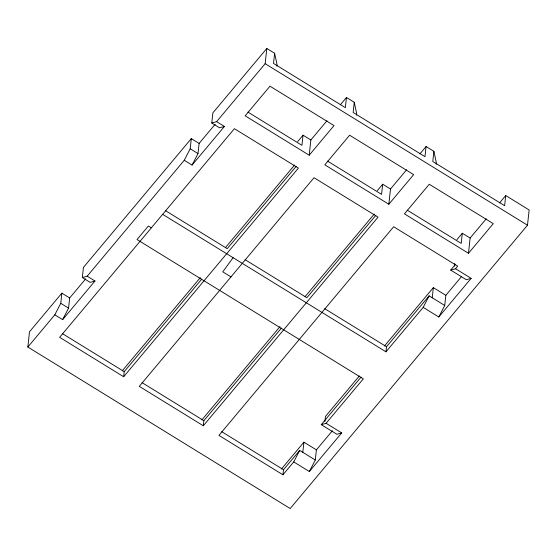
<?xml version="1.0" encoding="UTF-8"?>
<svg xmlns="http://www.w3.org/2000/svg" width="557" height="557" viewBox="0 0 557 557"><rect width="100%" height="100%" fill="white"/><g stroke="black" fill="none" stroke-linecap="round" stroke-linejoin="round"><path stroke-width="0.84" d="M27.85 347.032L29.507 331.798L61.862 293.163L69.674 297.967L68.567 308.125L62.621 319.641L54.816 314.83L27.85 347.032L290.19 508.541L527.493 225.202L529.15 209.968L505.728 195.549L499.608 202.852M54.816 314.83L60.762 303.314L61.862 293.163M82.332 277.56L83.439 267.402L191.302 138.609L199.114 143.421L198.007 153.572L192.061 165.095L184.256 160.284L87.177 276.195L82.332 277.56L90.143 282.364L94.982 281.007L87.177 276.195M123.668 376.741L298.413 168.103L234.386 128.688L59.648 337.326L123.668 376.741L124.218 371.665L201.787 279.05M184.256 160.284L190.202 148.768L191.302 138.609M211.771 123.006L216.617 121.649L224.422 126.453L219.583 127.818L211.771 123.006L212.878 112.855L266.81 48.459L274.615 53.263L277.031 64.515L276.85 66.206M203.312 425.771L378.05 217.133L314.03 177.718L139.285 386.356L203.312 425.771L203.862 420.695L281.431 328.08M216.617 121.649L265.153 63.693L266.81 48.459M274.615 53.263L273.515 63.421L345.347 107.647L346.447 97.489L354.252 102.293L356.668 113.544L356.487 115.236M309.198 155.222L334.005 125.604L269.985 86.182L245.171 115.807L309.198 155.222L310.855 139.988L303.043 135.184L301.943 145.335L247.942 112.096M282.949 474.801L283.499 469.725L299.68 450.404L315.297 460.019L309.351 471.535L293.734 461.92L282.949 474.801L218.922 435.386L393.667 226.748L457.687 266.162L455.535 268.739L450.69 270.096L466.306 279.711L471.145 278.347L455.535 268.739M302.806 452.326L303.906 442.174L316.397 449.861L315.297 460.019M354.252 102.293L353.152 112.451L424.984 156.67L426.084 146.519L433.896 151.323L436.312 162.574L436.124 164.266M324.926 421.496L325.476 416.413L359.397 375.919M388.835 204.252L413.649 174.626L349.622 135.212L324.815 164.837L388.835 204.252L390.492 189.018L382.687 184.214L381.58 194.365L327.586 161.126M385.959 351.808L386.509 346.726L429.12 295.858L444.737 305.473L438.791 316.989L423.174 307.373L385.959 351.808L162.658 214.334M433.896 151.323L432.789 161.481L504.621 205.7L505.728 195.549M432.239 297.779L433.346 287.628L445.837 295.314L444.737 305.473M454.456 266.1L454.735 263.558M468.479 253.282L493.286 223.656L429.259 184.242L404.452 213.867L468.479 253.282L470.129 238.048L462.324 233.244L461.217 243.395L407.223 210.156M293.734 461.92L299.68 450.404M423.174 307.373L429.12 295.858M233.091 257.696L222.779 271.837L230.967 276.885M69.674 297.967L85.715 278.813M199.114 143.421L215.155 124.267M62.621 319.641L94.982 281.007M192.061 165.095L224.422 126.453M297.654 141.624L303.043 135.184M310.855 139.988L326.98 120.73M340.327 104.793L346.447 97.489M122.234 370.851L200.346 277.588M225.453 247.607L294.632 165.004M296.185 166.341L227.235 248.673L165.415 210.616M377.291 190.654L382.687 184.214M390.492 189.018L406.624 169.76M419.971 153.823L426.084 146.519M201.878 419.881L279.983 326.618M305.09 296.637L374.276 214.034M375.822 215.371L306.872 297.703L245.052 259.646M456.928 239.684L462.324 233.244M470.129 238.048L486.261 218.79M281.389 469.057L303.906 442.174M384.414 346.043L433.346 287.628M321.25 424.65L326.096 423.285L341.713 432.9L336.867 434.258L321.25 424.65L361.096 377.075M450.69 270.096L455.542 264.303M326.096 423.285L363.31 378.851L137.029 239.545L148.357 226.024L151.33 227.855M316.397 449.861L332.438 430.714M445.837 295.314L461.328 276.822M309.351 471.535L341.713 432.9M438.791 316.989L471.145 278.347M265.153 63.693L527.493 225.202M190.202 148.768L198.007 153.572M324.696 308.675L386.509 346.726M60.762 303.314L68.567 308.125M62.405 333.608L124.218 371.665M142.042 382.638L203.862 420.695M221.686 431.668L283.499 469.725"/></g></svg>
